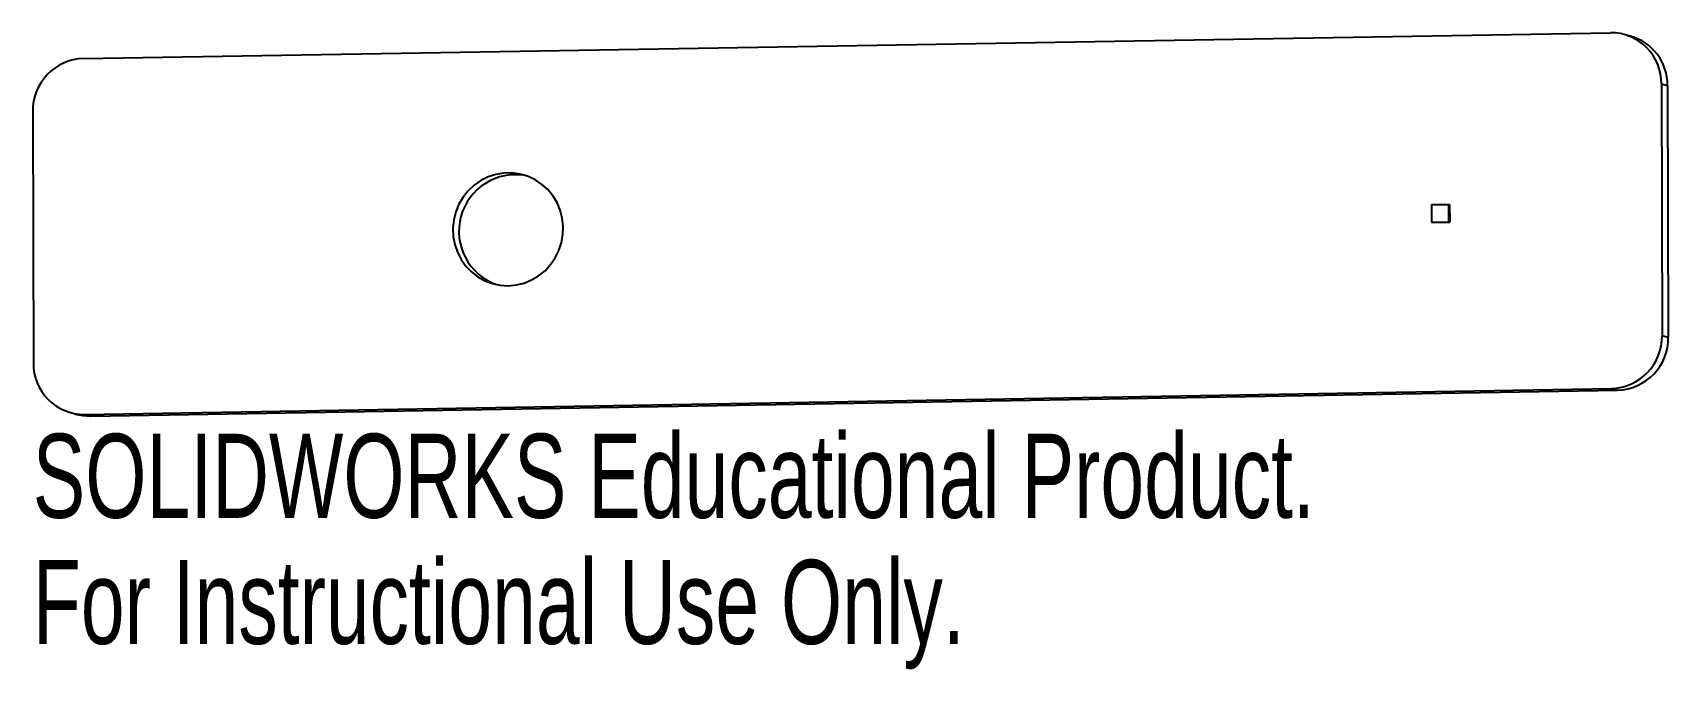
# Model space of a CAD drawing. Header units: millimetres. Extents: x -47.2 to 46.8, y -25.5 to 11.1.
import ezdxf

# ---------------------------------------------------------------- set-up
doc = ezdxf.new("R2010")
doc.units = ezdxf.units.MM
doc.styles.add('SLDTEXTSTYLE0', font='TXT', dxfattribs={"width": 0.7})

msp = doc.modelspace()

# ---------------------------------------------------------------- linework, layer by layer
at = {"color": 7, "linetype": 'Continuous', "lineweight": 25}
for p, q in [((-44.258, 9.584), (43.49, 11.069)), ((44.636, 10.875), (44.28, 10.971)), ((46.423, 8.124), (46.463, -6.348)), ((46.423, 8.124), (46.779, 8.028)), ((46.779, 8.028), (46.819, -6.444)), ((-47.174, 6.54), (-47.134, -7.932)), ((33.213, 1.182), (34.188, 1.199)), ((33.213, 1.182), (33.215, 0.184)), ((34.188, 1.199), (34.19, 0.201)), ((34.188, 1.199), (34.254, 1.181)), ((34.254, 1.181), (34.257, 0.183)), ((33.215, 0.184), (34.19, 0.201)), ((33.215, 0.184), (33.282, 0.166)), ((33.282, 0.166), (34.257, 0.183)), ((34.19, 0.201), (34.257, 0.183)), ((46.463, -6.348), (46.819, -6.444)), ((-44.201, -10.876), (43.546, -9.392)), ((43.546, -9.392), (43.902, -9.488)), ((-43.846, -10.972), (43.902, -9.488)), ((-44.992, -10.778), (-44.636, -10.875)), ((-44.201, -10.876), (-43.846, -10.972))]:
    msp.add_line(p, q, dxfattribs=at)
at = {"color": 7, "linetype": 'Continuous', "lineweight": 25, "flags": 128}
for points in [[(-19.846, -3.478), (-19.385, -3.435), (-18.934, -3.325), (-18.502, -3.148), (-18.099, -2.91), (-17.734, -2.614), (-17.414, -2.268), (-17.146, -1.878), (-16.935, -1.453), (-16.787, -1.002), (-16.705, -0.535), (-16.689, -0.062), (-16.741, 0.408), (-16.859, 0.864), (-17.041, 1.297), (-17.283, 1.697), (-17.58, 2.056), (-17.926, 2.366), (-18.312, 2.621), (-18.732, 2.815), (-19.175, 2.944), (-19.633, 3.005), (-20.095, 2.997), (-20.553, 2.921), (-20.995, 2.777), (-21.414, 2.569), (-21.799, 2.301), (-22.142, 1.979), (-22.437, 1.61), (-22.677, 1.202), (-22.857, 0.763), (-22.973, 0.303), (-23.022, -0.169), (-23.004, -0.642), (-22.919, -1.106), (-22.768, -1.552), (-22.555, -1.969), (-22.285, -2.35), (-21.963, -2.685), (-21.596, -2.969), (-21.192, -3.194), (-20.759, -3.355), (-20.308, -3.451), (-19.846, -3.478)], [(-44.636, -10.875), (-44.303, -10.943), (-43.846, -10.972)]]:
    msp.add_lwpolyline(points, dxfattribs=at)
at = {"color": 7, "linetype": 'Continuous', "lineweight": 25}
for centre, radius, start, end in [((43.511, 8.156), 2.912, 359.3608, 90.41401), ((43.847, 8.051), 2.932, 359.5453, 74.39224), ((-44.165, 6.576), 3.009, 91.75841, 180.68246), ((-19.427, -0.35), 3.255, 79.46426, 250.31), ((43.454, -6.384), 3.009, 271.75841, 0.68246), ((43.809, -6.48), 3.009, 271.75841, 0.68246), ((-44.222, -7.964), 2.912, 179.3608, 270.41401)]:
    msp.add_arc(centre, radius, start, end, dxfattribs=at)

# ---------------------------------------------------------------- texts
at = {"color": 7, "linetype": 'Continuous', "char_height": 4.83362, "attachment_point": 1, "style": 'SLDTEXTSTYLE0'}
for s, insert in [('SOLIDWORKS Educational Product.', (-47.174, -11.992)), ('For Instructional Use Only.', (-47.174, -19.242))]:
    msp.add_mtext(s, dxfattribs=dict(at, insert=insert))

doc.saveas('drawing.dxf')
